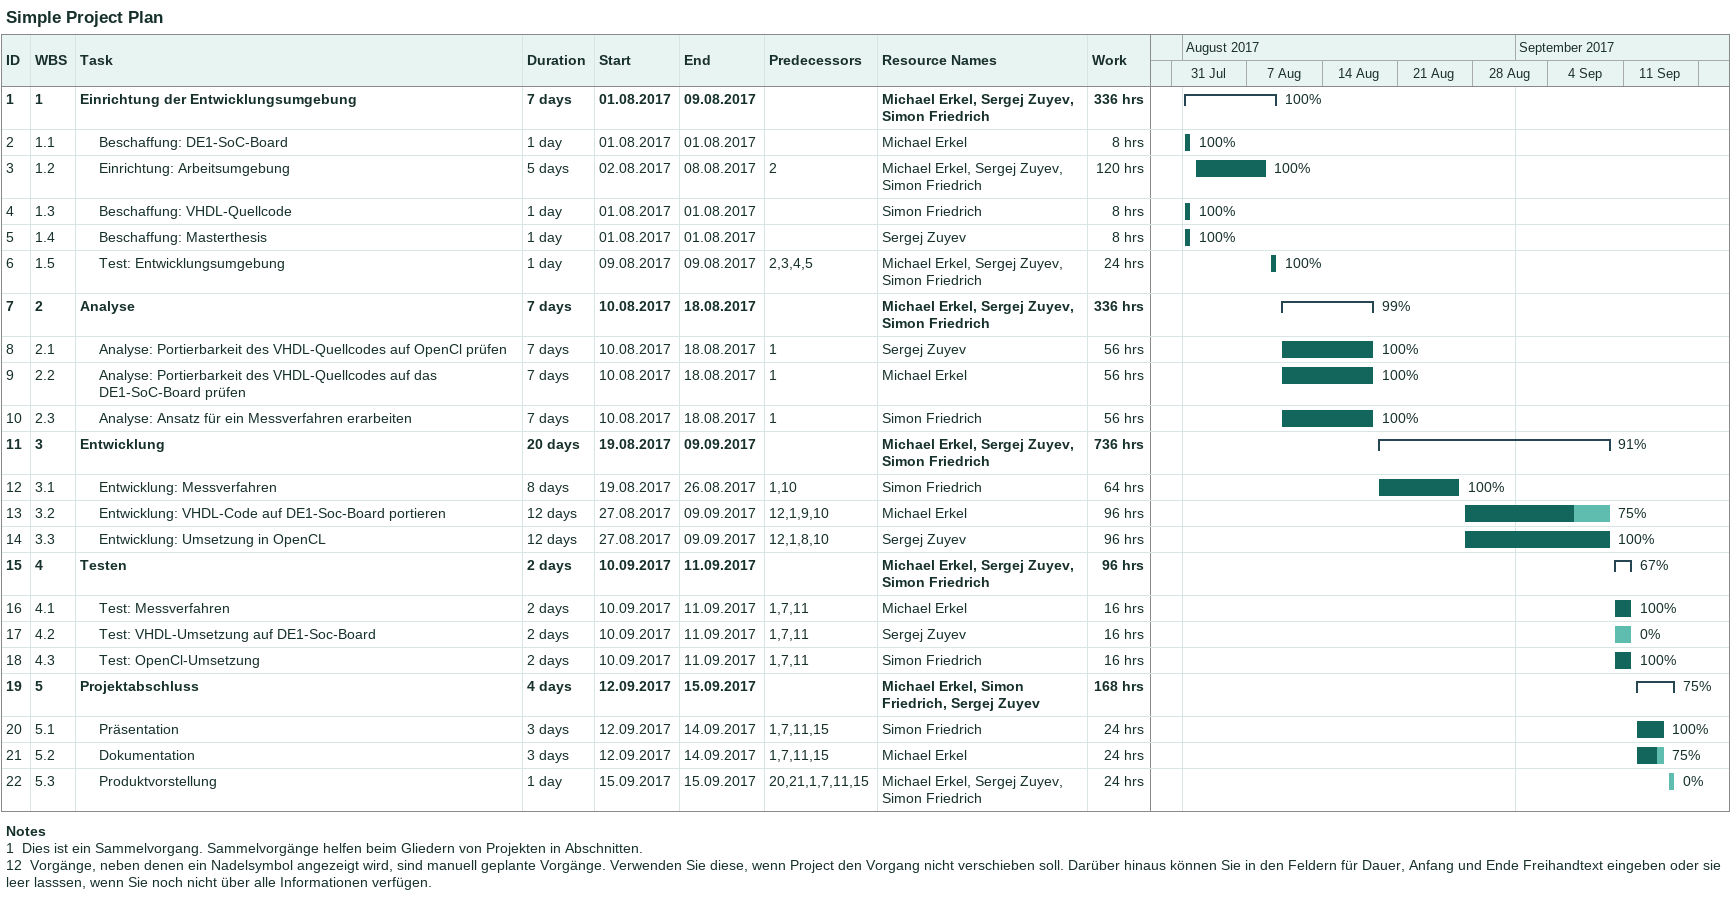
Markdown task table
Simple Project Plan

| ID | WBS | Task | Duration | Start | Finish | Predecessors | Resources | % complete | Work (h) |
|---|---|---|---|---|---|---|---|---|---|
| 1 | 1 | **Einrichtung der Entwicklungsumgebung** | 7d | 2017-08-01 | 2017-08-09 |  | Michael Erkel, Sergej Zuyev, Simon Friedrich | 100 | 336 |
| 2 | 1.1 | Beschaffung: DE1-SoC-Board | 1d | 2017-08-01 | 2017-08-01 |  | Michael Erkel | 100 | 8 |
| 3 | 1.2 | Einrichtung: Arbeitsumgebung | 5d | 2017-08-02 | 2017-08-08 | 2 | Michael Erkel, Sergej Zuyev, Simon Friedrich | 100 | 120 |
| 4 | 1.3 | Beschaffung: VHDL-Quellcode | 1d | 2017-08-01 | 2017-08-01 |  | Simon Friedrich | 100 | 8 |
| 5 | 1.4 | Beschaffung: Masterthesis | 1d | 2017-08-01 | 2017-08-01 |  | Sergej Zuyev | 100 | 8 |
| 6 | 1.5 | Test: Entwicklungsumgebung | 1d | 2017-08-09 | 2017-08-09 | 2, 3, 4, 5 | Michael Erkel, Sergej Zuyev, Simon Friedrich | 100 | 24 |
| 7 | 2 | **Analyse** | 7d | 2017-08-10 | 2017-08-18 |  | Michael Erkel, Sergej Zuyev, Simon Friedrich | 99 | 336 |
| 8 | 2.1 | Analyse: Portierbarkeit des VHDL-Quellcodes auf OpenCl prüfen | 7d | 2017-08-10 | 2017-08-18 | 1 | Sergej Zuyev | 100 | 56 |
| 9 | 2.2 | Analyse: Portierbarkeit des VHDL-Quellcodes auf das DE1-SoC-Board prüfen | 7d | 2017-08-10 | 2017-08-18 | 1 | Michael Erkel | 100 | 56 |
| 10 | 2.3 | Analyse: Ansatz für ein Messverfahren erarbeiten | 7d | 2017-08-10 | 2017-08-18 | 1 | Simon Friedrich | 100 | 56 |
| 11 | 3 | **Entwicklung** | 20d | 2017-08-19 | 2017-09-09 |  | Michael Erkel, Sergej Zuyev, Simon Friedrich | 91 | 736 |
| 12 | 3.1 | Entwicklung: Messverfahren | 8d | 2017-08-19 | 2017-08-26 | 1, 10 | Simon Friedrich | 100 | 64 |
| 13 | 3.2 | Entwicklung: VHDL-Code auf DE1-Soc-Board portieren | 12d | 2017-08-27 | 2017-09-09 | 12, 1, 9, 10 | Michael Erkel | 75 | 96 |
| 14 | 3.3 | Entwicklung: Umsetzung in OpenCL | 12d | 2017-08-27 | 2017-09-09 | 12, 1, 8, 10 | Sergej Zuyev | 100 | 96 |
| 15 | 4 | **Testen** | 2d | 2017-09-10 | 2017-09-11 |  | Michael Erkel, Sergej Zuyev, Simon Friedrich | 67 | 96 |
| 16 | 4.1 | Test: Messverfahren | 2d | 2017-09-10 | 2017-09-11 | 1, 7, 11 | Michael Erkel | 100 | 16 |
| 17 | 4.2 | Test: VHDL-Umsetzung auf DE1-Soc-Board | 2d | 2017-09-10 | 2017-09-11 | 1, 7, 11 | Sergej Zuyev | 0 | 16 |
| 18 | 4.3 | Test: OpenCl-Umsetzung | 2d | 2017-09-10 | 2017-09-11 | 1, 7, 11 | Simon Friedrich | 100 | 16 |
| 19 | 5 | **Projektabschluss** | 4d | 2017-09-12 | 2017-09-15 |  | Michael Erkel, Simon Friedrich, Sergej Zuyev | 75 | 168 |
| 20 | 5.1 | Präsentation | 3d | 2017-09-12 | 2017-09-14 | 1, 7, 11, 15 | Simon Friedrich | 100 | 24 |
| 21 | 5.2 | Dokumentation | 3d | 2017-09-12 | 2017-09-14 | 1, 7, 11, 15 | Michael Erkel | 75 | 24 |
| 22 | 5.3 | Produktvorstellung | 1d | 2017-09-15 | 2017-09-15 | 20, 21, 1, 7, 11, 15 | Michael Erkel, Sergej Zuyev, Simon Friedrich | 0 | 24 |

Notes
- 1: Dies ist ein Sammelvorgang. Sammelvorgänge helfen beim Gliedern von Projekten in Abschnitten.
- 12: Vorgänge, neben denen ein Nadelsymbol angezeigt wird, sind manuell geplante Vorgänge. Verwenden Sie diese, wenn Project den Vorgang nicht verschieben soll. Darüber hinaus können Sie in den Feldern für Dauer, Anfang und Ende Freihandtext eingeben oder sie leer lasssen, wenn Sie noch nicht über alle Informationen verfügen.
